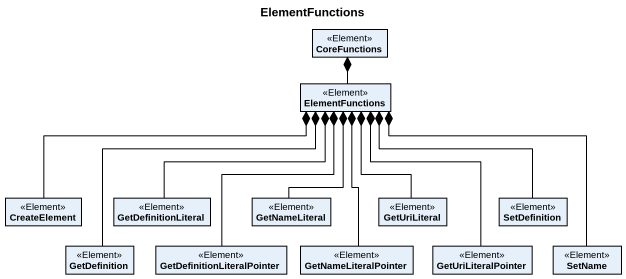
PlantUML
@startuml
title ElementFunctions
hide circle
hide empty members
class CoreFunctions <<Element>>
class ElementFunctions <<Element>>
class CreateElement <<Element>>
class GetDefinitionLiteral <<Element>>
class GetNameLiteral <<Element>>
class GetUriLiteral <<Element>>
class SetDefinition <<Element>>
class GetDefinition <<Element>>
class GetDefinitionLiteralPointer <<Element>>
class GetNameLiteralPointer <<Element>>
class GetUriLiteralPointer <<Element>>
class SetName <<Element>>
CoreFunctions *-- ElementFunctions
ElementFunctions *-left- CreateElement
ElementFunctions *-- GetDefinitionLiteral
ElementFunctions *-- GetNameLiteral
ElementFunctions *-- GetUriLiteral
ElementFunctions *-- SetDefinition
ElementFunctions *-- GetDefinition
ElementFunctions *-- GetDefinitionLiteralPointer
ElementFunctions *-- GetNameLiteralPointer
ElementFunctions *-- GetUriLiteralPointer
ElementFunctions *-- SetName
@enduml
